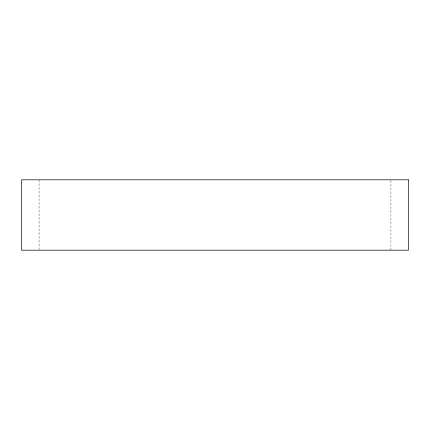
<?xml version="1.0" encoding="UTF-8"?>
<svg xmlns="http://www.w3.org/2000/svg" width="430" height="430" viewBox="0 0 430 430"><rect width="100%" height="100%" fill="white"/><g stroke="black" fill="none" stroke-linecap="round" stroke-linejoin="round"><path stroke-width="0.32" stroke-dasharray="2.15 1.61" d="M390.908 180.487L390.908 250.179M39.092 179.821L39.092 249.513"/><path stroke-width="0.64" d="M408.5 179.821L21.5 179.821L21.5 250.179L408.5 250.179L408.5 179.821"/></g></svg>
